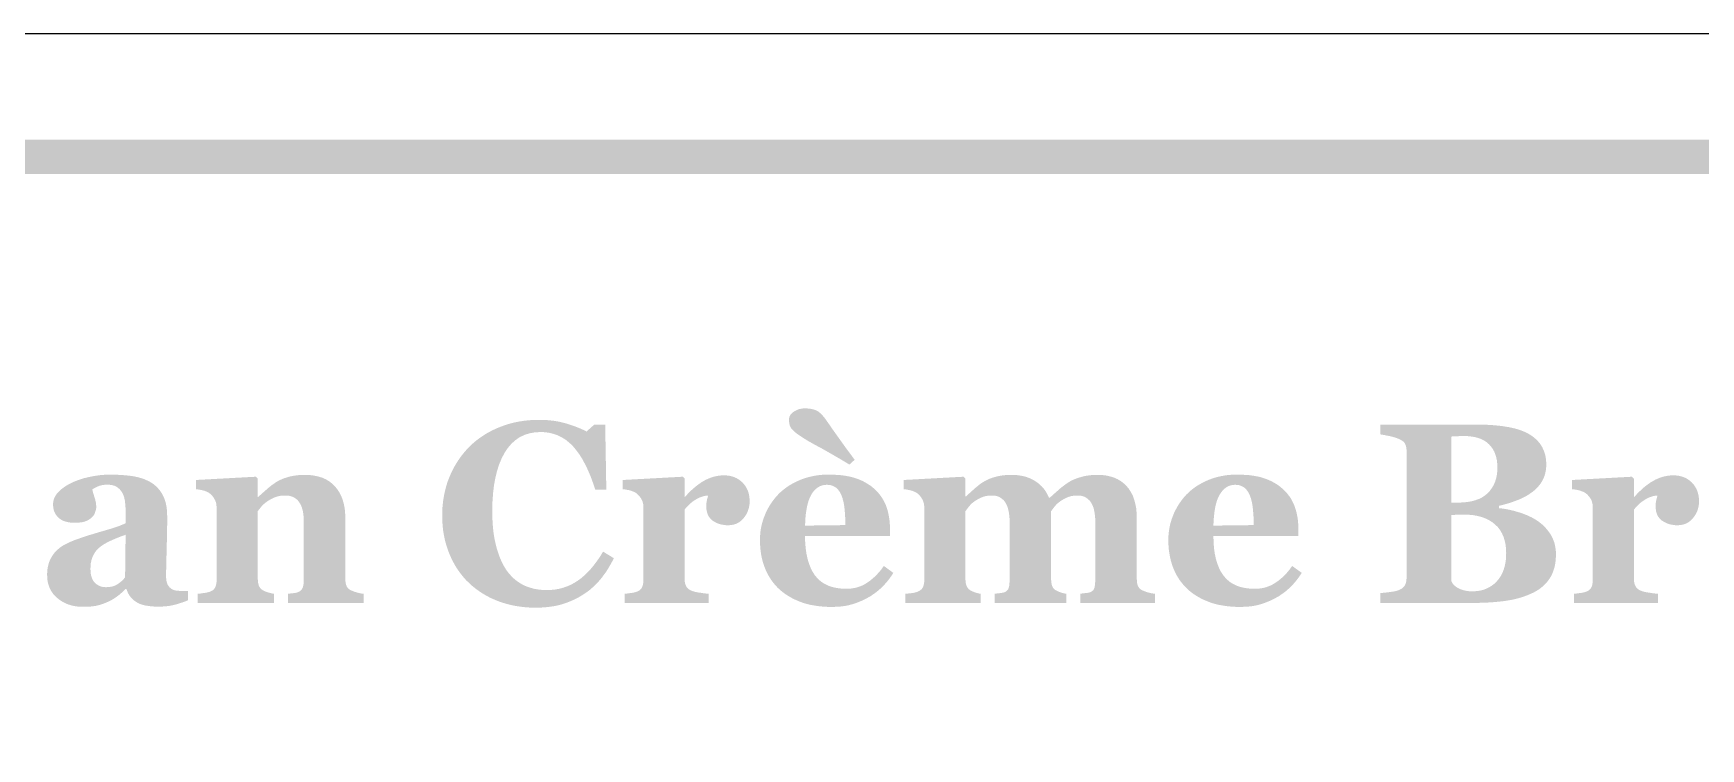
# Model space of a CAD drawing. Header units: millimetres. Extents: x 6 to 126, y 130 to 351.
# Drawn here: x 32.91 to 52.36, y 319.7 to 328.04 of the extents above; entities that cross this region are included whole.
import ezdxf

# ---------------------------------------------------------------- set-up
doc = ezdxf.new("R2010")
doc.units = ezdxf.units.MM
doc.layers.add('CUT', color=1, linetype='Continuous')
doc.layers.add('RASTER', color=7, linetype='Continuous')

msp = doc.modelspace()

# ---------------------------------------------------------------- hatches: boundary and pattern name
at = {"layer": 'RASTER'}
h = msp.add_hatch(color=7, dxfattribs=at)
h.paths.add_polyline_path([(7.2, 324.6), (7.234, 325.116), (7.337, 325.563), (7.509, 325.941), (7.75, 326.25), (8.059, 326.491), (8.438, 326.663), (8.884, 326.766), (9.4, 326.8), (66.6, 326.8), (67.116, 326.766), (67.563, 326.663), (67.941, 326.491), (68.25, 326.25), (68.491, 325.941), (68.663, 325.563), (68.766, 325.116), (68.8, 324.6), (68.8, 311.4), (68.766, 310.884), (68.663, 310.438), (68.491, 310.059), (68.25, 309.75), (67.941, 309.509), (67.563, 309.338), (67.116, 309.234), (66.6, 309.2), (9.4, 309.2), (8.884, 309.234), (8.438, 309.338), (8.059, 309.509), (7.75, 309.75), (7.509, 310.059), (7.337, 310.438), (7.234, 310.884), (7.2, 311.4)])
h.paths.add_polyline_path([(7.6, 324.6), (7.6, 311.4), (7.628, 310.978), (7.712, 310.613), (7.853, 310.303), (8.05, 310.05), (8.303, 309.853), (8.612, 309.713), (8.978, 309.628), (9.4, 309.6), (66.6, 309.6), (67.022, 309.628), (67.387, 309.713), (67.697, 309.853), (67.95, 310.05), (68.147, 310.303), (68.288, 310.613), (68.372, 310.978), (68.4, 311.4), (68.4, 324.6), (68.372, 325.022), (68.288, 325.388), (68.147, 325.697), (67.95, 325.95), (67.697, 326.147), (67.387, 326.288), (67.022, 326.372), (66.6, 326.4), (9.4, 326.4), (8.978, 326.372), (8.612, 326.288), (8.303, 326.147), (8.05, 325.95), (7.853, 325.697), (7.712, 325.388), (7.628, 325.022), (7.6, 324.6)], flags=0)
h = msp.add_hatch(color=7, dxfattribs=at)
h.paths.add_polyline_path([(42.942, 321.75), (42.929, 321.729), (42.915, 321.709), (42.901, 321.689), (42.886, 321.669), (42.87, 321.649), (42.854, 321.63), (42.836, 321.611), (42.819, 321.593), (42.8, 321.574), (42.781, 321.557), (42.761, 321.54), (42.741, 321.524), (42.72, 321.508), (42.699, 321.494), (42.677, 321.479), (42.654, 321.466), (42.629, 321.452), (42.605, 321.44), (42.58, 321.428), (42.555, 321.417), (42.53, 321.407), (42.505, 321.398), (42.48, 321.389), (42.455, 321.382), (42.43, 321.375), (42.403, 321.369), (42.376, 321.364), (42.347, 321.36), (42.318, 321.357), (42.288, 321.355), (42.257, 321.354), (42.225, 321.353), (42.171, 321.354), (42.12, 321.357), (42.07, 321.362), (42.023, 321.369), (41.977, 321.377), (41.933, 321.388), (41.891, 321.4), (41.85, 321.415), (41.812, 321.431), (41.775, 321.448), (41.74, 321.467), (41.707, 321.487), (41.675, 321.508), (41.645, 321.531), (41.617, 321.555), (41.59, 321.58), (41.566, 321.607), (41.542, 321.635), (41.521, 321.663), (41.501, 321.694), (41.482, 321.725), (41.466, 321.757), (41.451, 321.791), (41.437, 321.826), (41.425, 321.861), (41.415, 321.898), (41.406, 321.935), (41.399, 321.973), (41.394, 322.012), (41.39, 322.051), (41.388, 322.091), (41.387, 322.132), (41.388, 322.17), (41.39, 322.206), (41.394, 322.243), (41.4, 322.279), (41.408, 322.314), (41.418, 322.35), (41.429, 322.384), (41.442, 322.419), (41.456, 322.453), (41.472, 322.485), (41.489, 322.517), (41.508, 322.548), (41.528, 322.578), (41.55, 322.607), (41.573, 322.635), (41.598, 322.663), (41.623, 322.688), (41.651, 322.712), (41.68, 322.735), (41.71, 322.757), (41.742, 322.777), (41.776, 322.796), (41.812, 322.814), (41.849, 322.831), (41.887, 322.846), (41.927, 322.859), (41.968, 322.87), (42.009, 322.879), (42.052, 322.887), (42.096, 322.892), (42.142, 322.895), (42.188, 322.896), (42.238, 322.895), (42.286, 322.892), (42.331, 322.889), (42.375, 322.883), (42.416, 322.876), (42.454, 322.868), (42.491, 322.857), (42.525, 322.846), (42.557, 322.833), (42.588, 322.819), (42.617, 322.803), (42.645, 322.786), (42.672, 322.769), (42.697, 322.75), (42.721, 322.729), (42.743, 322.708), (42.763, 322.687), (42.782, 322.664), (42.799, 322.641), (42.815, 322.617), (42.83, 322.592), (42.843, 322.566), (42.855, 322.539), (42.865, 322.511), (42.874, 322.483), (42.881, 322.454), (42.888, 322.424), (42.893, 322.395), (42.897, 322.365), (42.9, 322.335), (42.902, 322.304), (42.903, 322.273), (42.903, 322.178), (41.913, 322.178), (41.914, 322.105), (41.92, 322.037), (41.929, 321.973), (41.942, 321.913), (41.958, 321.859), (41.978, 321.808), (42.001, 321.762), (42.028, 321.721), (42.059, 321.684), (42.095, 321.652), (42.134, 321.625), (42.178, 321.603), (42.226, 321.586), (42.279, 321.574), (42.335, 321.567), (42.396, 321.564), (42.43, 321.565), (42.463, 321.569), (42.495, 321.575), (42.527, 321.583), (42.557, 321.594), (42.587, 321.606), (42.616, 321.622), (42.644, 321.64), (42.671, 321.659), (42.696, 321.68), (42.721, 321.702), (42.745, 321.725), (42.768, 321.75), (42.79, 321.775), (42.811, 321.802), (42.831, 321.831)])
h.paths.add_polyline_path([(42.383, 322.307), (42.383, 322.329), (42.382, 322.351), (42.382, 322.373), (42.381, 322.396), (42.379, 322.418), (42.378, 322.441), (42.376, 322.464), (42.374, 322.487), (42.372, 322.509), (42.369, 322.531), (42.366, 322.551), (42.362, 322.571), (42.358, 322.589), (42.353, 322.606), (42.349, 322.623), (42.343, 322.638), (42.337, 322.654), (42.33, 322.67), (42.322, 322.685), (42.314, 322.698), (42.305, 322.711), (42.296, 322.722), (42.286, 322.732), (42.275, 322.742), (42.264, 322.75), (42.252, 322.757), (42.24, 322.763), (42.226, 322.768), (42.212, 322.772), (42.198, 322.775), (42.182, 322.776), (42.166, 322.777), (42.139, 322.775), (42.112, 322.77), (42.088, 322.761), (42.065, 322.748), (42.043, 322.732), (42.022, 322.713), (42.003, 322.689), (41.986, 322.663), (41.97, 322.632), (41.956, 322.597), (41.944, 322.558), (41.934, 322.515), (41.926, 322.468), (41.919, 322.416), (41.915, 322.361), (41.913, 322.301)], flags=0)
h.paths.add_polyline_path([(42.491, 323.068), (42.43, 323.013), (42.371, 323.048), (42.316, 323.081), (42.264, 323.111), (42.216, 323.139), (42.172, 323.164), (42.132, 323.187), (42.096, 323.207), (42.063, 323.224), (42.032, 323.241), (42.003, 323.257), (41.975, 323.273), (41.948, 323.288), (41.922, 323.304), (41.897, 323.319), (41.874, 323.335), (41.851, 323.35), (41.834, 323.361), (41.819, 323.372), (41.805, 323.383), (41.792, 323.394), (41.781, 323.404), (41.77, 323.414), (41.761, 323.423), (41.754, 323.432), (41.747, 323.442), (41.741, 323.453), (41.736, 323.464), (41.732, 323.477), (41.729, 323.491), (41.727, 323.506), (41.726, 323.522), (41.725, 323.539), (41.726, 323.552), (41.729, 323.564), (41.733, 323.576), (41.739, 323.588), (41.747, 323.599), (41.757, 323.61), (41.768, 323.62), (41.781, 323.629), (41.796, 323.638), (41.811, 323.646), (41.826, 323.653), (41.841, 323.658), (41.857, 323.662), (41.874, 323.665), (41.891, 323.667), (41.908, 323.668), (41.93, 323.667), (41.951, 323.666), (41.97, 323.664), (41.988, 323.661), (42.006, 323.657), (42.022, 323.652), (42.037, 323.647), (42.05, 323.64), (42.064, 323.633), (42.078, 323.622), (42.092, 323.61), (42.107, 323.596), (42.122, 323.579), (42.138, 323.56), (42.154, 323.539), (42.17, 323.515), (42.183, 323.497), (42.197, 323.477), (42.212, 323.456), (42.227, 323.433), (42.244, 323.409), (42.262, 323.384), (42.281, 323.357), (42.302, 323.328), (42.323, 323.299), (42.344, 323.269), (42.367, 323.237), (42.39, 323.205), (42.414, 323.172), (42.439, 323.139), (42.465, 323.104), (42.491, 323.068)])
for points in [[(38.768, 321.344), (38.711, 321.345), (38.655, 321.349), (38.6, 321.355), (38.546, 321.363), (38.493, 321.373), (38.441, 321.386), (38.39, 321.401), (38.34, 321.418), (38.291, 321.438), (38.243, 321.459), (38.198, 321.483), (38.153, 321.509), (38.111, 321.537), (38.07, 321.567), (38.03, 321.599), (37.993, 321.633), (37.957, 321.668), (37.924, 321.706), (37.893, 321.745), (37.863, 321.787), (37.835, 321.83), (37.81, 321.876), (37.786, 321.924), (37.764, 321.973), (37.745, 322.025), (37.728, 322.077), (37.713, 322.131), (37.702, 322.186), (37.692, 322.243), (37.686, 322.3), (37.682, 322.359), (37.681, 322.42), (37.682, 322.479), (37.686, 322.538), (37.693, 322.596), (37.702, 322.652), (37.714, 322.708), (37.728, 322.762), (37.745, 322.815), (37.765, 322.867), (37.787, 322.918), (37.811, 322.967), (37.838, 323.014), (37.866, 323.059), (37.897, 323.103), (37.93, 323.145), (37.964, 323.185), (38.001, 323.224), (38.04, 323.26), (38.08, 323.294), (38.122, 323.325), (38.166, 323.355), (38.212, 323.383), (38.259, 323.408), (38.309, 323.432), (38.36, 323.453), (38.413, 323.472), (38.467, 323.489), (38.522, 323.503), (38.577, 323.514), (38.634, 323.523), (38.691, 323.529), (38.749, 323.533), (38.809, 323.534), (38.851, 323.534), (38.893, 323.532), (38.934, 323.528), (38.974, 323.524), (39.013, 323.518), (39.051, 323.511), (39.088, 323.502), (39.124, 323.493), (39.158, 323.482), (39.192, 323.471), (39.224, 323.46), (39.255, 323.448), (39.284, 323.436), (39.312, 323.424), (39.339, 323.411), (39.364, 323.398), (39.455, 323.479), (39.582, 323.479), (39.595, 322.72), (39.466, 322.72), (39.438, 322.804), (39.409, 322.882), (39.378, 322.954), (39.345, 323.021), (39.312, 323.082), (39.277, 323.137), (39.24, 323.186), (39.203, 323.23), (39.163, 323.268), (39.122, 323.301), (39.078, 323.329), (39.032, 323.352), (38.984, 323.369), (38.934, 323.382), (38.882, 323.39), (38.828, 323.392), (38.761, 323.388), (38.698, 323.377), (38.64, 323.358), (38.585, 323.332), (38.535, 323.297), (38.489, 323.256), (38.447, 323.207), (38.409, 323.15), (38.375, 323.086), (38.346, 323.016), (38.321, 322.94), (38.301, 322.858), (38.285, 322.77), (38.274, 322.676), (38.267, 322.576), (38.265, 322.469), (38.266, 322.409), (38.268, 322.35), (38.272, 322.294), (38.277, 322.24), (38.284, 322.188), (38.293, 322.139), (38.303, 322.092), (38.314, 322.047), (38.327, 322.004), (38.341, 321.963), (38.355, 321.925), (38.371, 321.889), (38.387, 321.855), (38.405, 321.822), (38.423, 321.793), (38.442, 321.765), (38.464, 321.738), (38.487, 321.713), (38.51, 321.69), (38.535, 321.668), (38.561, 321.649), (38.587, 321.631), (38.615, 321.615), (38.643, 321.601), (38.672, 321.589), (38.702, 321.579), (38.733, 321.57), (38.765, 321.562), (38.797, 321.557), (38.831, 321.553), (38.865, 321.55), (38.899, 321.549), (38.95, 321.551), (38.999, 321.556), (39.047, 321.565), (39.093, 321.577), (39.138, 321.593), (39.182, 321.612), (39.224, 321.635), (39.265, 321.661), (39.305, 321.69), (39.343, 321.724), (39.381, 321.76), (39.418, 321.801), (39.454, 321.845), (39.489, 321.892), (39.524, 321.943), (39.557, 321.998), (39.683, 321.921), (39.667, 321.89), (39.651, 321.859), (39.633, 321.829), (39.616, 321.799), (39.598, 321.771), (39.579, 321.743), (39.559, 321.717), (39.54, 321.691), (39.519, 321.666), (39.498, 321.642), (39.476, 321.618), (39.453, 321.596), (39.429, 321.575), (39.405, 321.554), (39.379, 321.534), (39.354, 321.516), (39.324, 321.496), (39.294, 321.478), (39.263, 321.46), (39.232, 321.444), (39.199, 321.429), (39.166, 321.415), (39.132, 321.402), (39.098, 321.39), (39.062, 321.379), (39.025, 321.37), (38.986, 321.362), (38.945, 321.356), (38.903, 321.351), (38.86, 321.347), (38.814, 321.345), (38.768, 321.344)], [(36.764, 321.4), (35.882, 321.4), (35.882, 321.507), (35.889, 321.508), (35.896, 321.508), (35.904, 321.509), (35.913, 321.51), (35.921, 321.511), (35.93, 321.512), (35.94, 321.513), (35.949, 321.514), (35.959, 321.515), (35.968, 321.517), (35.976, 321.518), (35.984, 321.52), (35.991, 321.522), (35.998, 321.524), (36.004, 321.526), (36.009, 321.529), (36.017, 321.533), (36.024, 321.538), (36.03, 321.543), (36.036, 321.549), (36.041, 321.555), (36.046, 321.561), (36.05, 321.568), (36.053, 321.576), (36.056, 321.584), (36.059, 321.593), (36.061, 321.603), (36.063, 321.614), (36.065, 321.626), (36.066, 321.638), (36.066, 321.652), (36.066, 321.667), (36.066, 322.352), (36.066, 322.388), (36.063, 322.422), (36.059, 322.454), (36.053, 322.483), (36.045, 322.51), (36.036, 322.535), (36.024, 322.557), (36.011, 322.577), (35.997, 322.595), (35.981, 322.61), (35.963, 322.623), (35.944, 322.634), (35.922, 322.642), (35.9, 322.648), (35.876, 322.651), (35.85, 322.652), (35.835, 322.652), (35.821, 322.651), (35.807, 322.65), (35.793, 322.648), (35.78, 322.646), (35.766, 322.643), (35.753, 322.639), (35.74, 322.635), (35.728, 322.63), (35.715, 322.625), (35.703, 322.619), (35.69, 322.613), (35.678, 322.607), (35.666, 322.599), (35.654, 322.592), (35.642, 322.584), (35.631, 322.576), (35.621, 322.569), (35.612, 322.561), (35.603, 322.554), (35.595, 322.546), (35.587, 322.539), (35.58, 322.531), (35.573, 322.524), (35.567, 322.516), (35.561, 322.509), (35.555, 322.501), (35.55, 322.495), (35.545, 322.488), (35.54, 322.482), (35.535, 322.475), (35.53, 322.469), (35.53, 321.683), (35.531, 321.67), (35.531, 321.658), (35.532, 321.647), (35.534, 321.636), (35.536, 321.625), (35.539, 321.615), (35.541, 321.606), (35.545, 321.597), (35.549, 321.589), (35.553, 321.581), (35.559, 321.574), (35.564, 321.567), (35.571, 321.561), (35.578, 321.555), (35.585, 321.55), (35.593, 321.545), (35.599, 321.542), (35.606, 321.539), (35.612, 321.536), (35.62, 321.533), (35.627, 321.53), (35.635, 321.527), (35.643, 321.524), (35.652, 321.522), (35.661, 321.519), (35.669, 321.517), (35.678, 321.515), (35.687, 321.513), (35.695, 321.511), (35.704, 321.509), (35.712, 321.508), (35.721, 321.507), (35.721, 321.4), (34.83, 321.4), (34.83, 321.507), (34.839, 321.508), (34.848, 321.509), (34.858, 321.509), (34.867, 321.51), (34.876, 321.511), (34.885, 321.513), (34.895, 321.514), (34.904, 321.515), (34.913, 321.516), (34.922, 321.518), (34.931, 321.519), (34.939, 321.521), (34.946, 321.523), (34.954, 321.525), (34.961, 321.527), (34.968, 321.529), (34.979, 321.533), (34.989, 321.538), (34.999, 321.543), (35.007, 321.549), (35.015, 321.556), (35.022, 321.563), (35.027, 321.571), (35.032, 321.579), (35.036, 321.587), (35.04, 321.597), (35.043, 321.607), (35.045, 321.618), (35.047, 321.629), (35.049, 321.641), (35.05, 321.653), (35.05, 321.667), (35.05, 322.519), (35.049, 322.53), (35.048, 322.542), (35.047, 322.553), (35.044, 322.564), (35.041, 322.575), (35.037, 322.586), (35.032, 322.597), (35.026, 322.608), (35.02, 322.619), (35.014, 322.629), (35.007, 322.639), (34.999, 322.648), (34.991, 322.657), (34.983, 322.665), (34.974, 322.673), (34.965, 322.68), (34.958, 322.685), (34.951, 322.689), (34.943, 322.693), (34.935, 322.696), (34.926, 322.7), (34.917, 322.703), (34.908, 322.707), (34.898, 322.71), (34.888, 322.712), (34.878, 322.715), (34.867, 322.717), (34.856, 322.719), (34.845, 322.721), (34.833, 322.723), (34.822, 322.724), (34.81, 322.726), (34.81, 322.833), (35.508, 322.871), (35.53, 322.849), (35.53, 322.636), (35.536, 322.636), (35.547, 322.646), (35.558, 322.656), (35.569, 322.666), (35.582, 322.677), (35.594, 322.688), (35.608, 322.699), (35.621, 322.712), (35.636, 322.724), (35.65, 322.737), (35.664, 322.749), (35.678, 322.76), (35.692, 322.771), (35.706, 322.781), (35.719, 322.79), (35.732, 322.799), (35.744, 322.808), (35.758, 322.816), (35.773, 322.825), (35.79, 322.833), (35.807, 322.84), (35.825, 322.848), (35.844, 322.855), (35.865, 322.861), (35.886, 322.868), (35.908, 322.874), (35.931, 322.879), (35.954, 322.883), (35.977, 322.886), (36.001, 322.889), (36.025, 322.891), (36.049, 322.892), (36.074, 322.893), (36.132, 322.891), (36.186, 322.884), (36.236, 322.874), (36.283, 322.859), (36.326, 322.84), (36.365, 322.816), (36.4, 322.789), (36.432, 322.757), (36.46, 322.722), (36.484, 322.684), (36.505, 322.643), (36.521, 322.6), (36.534, 322.553), (36.544, 322.504), (36.549, 322.452), (36.551, 322.398), (36.551, 321.68), (36.552, 321.667), (36.552, 321.654), (36.554, 321.642), (36.555, 321.631), (36.558, 321.621), (36.56, 321.611), (36.564, 321.602), (36.567, 321.593), (36.572, 321.586), (36.577, 321.578), (36.583, 321.571), (36.59, 321.564), (36.598, 321.558), (36.607, 321.552), (36.617, 321.547), (36.627, 321.542), (36.633, 321.54), (36.64, 321.537), (36.647, 321.534), (36.654, 321.532), (36.661, 321.529), (36.669, 321.527), (36.677, 321.524), (36.685, 321.522), (36.694, 321.519), (36.703, 321.517), (36.712, 321.515), (36.722, 321.513), (36.732, 321.511), (36.742, 321.509), (36.753, 321.508), (36.764, 321.507)], [(41.267, 322.585), (41.266, 322.558), (41.262, 322.531), (41.257, 322.505), (41.249, 322.481), (41.24, 322.456), (41.228, 322.433), (41.214, 322.411), (41.198, 322.39), (41.18, 322.37), (41.161, 322.353), (41.14, 322.338), (41.118, 322.326), (41.095, 322.317), (41.07, 322.311), (41.044, 322.307), (41.016, 322.305), (40.99, 322.306), (40.965, 322.309), (40.941, 322.313), (40.917, 322.319), (40.895, 322.326), (40.874, 322.336), (40.854, 322.347), (40.835, 322.359), (40.818, 322.374), (40.803, 322.39), (40.79, 322.407), (40.78, 322.426), (40.772, 322.447), (40.766, 322.47), (40.762, 322.494), (40.761, 322.519), (40.761, 322.532), (40.762, 322.543), (40.762, 322.554), (40.763, 322.565), (40.764, 322.574), (40.765, 322.583), (40.767, 322.591), (40.769, 322.599), (40.77, 322.606), (40.772, 322.613), (40.774, 322.62), (40.776, 322.627), (40.777, 322.633), (40.779, 322.64), (40.78, 322.646), (40.782, 322.652), (40.765, 322.651), (40.748, 322.648), (40.73, 322.644), (40.713, 322.639), (40.695, 322.633), (40.677, 322.625), (40.658, 322.616), (40.64, 322.606), (40.621, 322.594), (40.603, 322.582), (40.586, 322.568), (40.569, 322.554), (40.553, 322.539), (40.537, 322.523), (40.522, 322.506), (40.508, 322.488), (40.508, 321.684), (40.508, 321.672), (40.509, 321.66), (40.51, 321.648), (40.512, 321.637), (40.514, 321.627), (40.517, 321.617), (40.52, 321.608), (40.524, 321.599), (40.528, 321.591), (40.533, 321.583), (40.539, 321.576), (40.546, 321.569), (40.553, 321.563), (40.56, 321.557), (40.569, 321.551), (40.578, 321.546), (40.587, 321.543), (40.597, 321.539), (40.608, 321.535), (40.62, 321.532), (40.634, 321.528), (40.649, 321.525), (40.665, 321.522), (40.683, 321.519), (40.7, 321.517), (40.717, 321.514), (40.732, 321.512), (40.745, 321.511), (40.758, 321.509), (40.769, 321.508), (40.779, 321.507), (40.788, 321.507), (40.788, 321.4), (39.808, 321.4), (39.808, 321.507), (39.817, 321.508), (39.826, 321.509), (39.835, 321.509), (39.844, 321.51), (39.854, 321.511), (39.863, 321.513), (39.872, 321.514), (39.882, 321.515), (39.891, 321.516), (39.9, 321.518), (39.908, 321.519), (39.916, 321.521), (39.924, 321.523), (39.931, 321.525), (39.939, 321.527), (39.945, 321.529), (39.957, 321.533), (39.967, 321.538), (39.976, 321.543), (39.985, 321.549), (39.992, 321.556), (39.999, 321.563), (40.005, 321.571), (40.01, 321.579), (40.014, 321.587), (40.017, 321.597), (40.02, 321.607), (40.023, 321.618), (40.025, 321.629), (40.026, 321.641), (40.027, 321.653), (40.027, 321.667), (40.027, 322.519), (40.027, 322.532), (40.026, 322.545), (40.024, 322.557), (40.021, 322.569), (40.018, 322.581), (40.013, 322.592), (40.008, 322.603), (40.002, 322.614), (39.996, 322.624), (39.989, 322.633), (39.982, 322.643), (39.975, 322.651), (39.967, 322.659), (39.959, 322.667), (39.951, 322.674), (39.942, 322.68), (39.936, 322.685), (39.928, 322.689), (39.921, 322.693), (39.913, 322.696), (39.904, 322.7), (39.895, 322.703), (39.886, 322.707), (39.876, 322.71), (39.866, 322.712), (39.855, 322.715), (39.844, 322.717), (39.833, 322.719), (39.822, 322.721), (39.811, 322.723), (39.799, 322.724), (39.787, 322.726), (39.787, 322.833), (40.486, 322.871), (40.508, 322.849), (40.508, 322.636), (40.514, 322.636), (40.539, 322.665), (40.565, 322.692), (40.591, 322.717), (40.618, 322.741), (40.645, 322.763), (40.672, 322.784), (40.7, 322.803), (40.728, 322.82), (40.757, 322.836), (40.786, 322.849), (40.815, 322.861), (40.844, 322.87), (40.874, 322.877), (40.904, 322.883), (40.934, 322.886), (40.965, 322.887), (40.998, 322.886), (41.03, 322.882), (41.059, 322.875), (41.088, 322.866), (41.114, 322.854), (41.139, 322.839), (41.162, 322.822), (41.184, 322.803), (41.203, 322.781), (41.22, 322.757), (41.234, 322.733), (41.246, 322.706), (41.255, 322.678), (41.261, 322.649), (41.265, 322.618), (41.267, 322.585)], [(45.994, 321.4), (45.121, 321.4), (45.121, 321.507), (45.129, 321.508), (45.137, 321.509), (45.145, 321.51), (45.154, 321.511), (45.162, 321.512), (45.171, 321.513), (45.179, 321.514), (45.188, 321.514), (45.197, 321.515), (45.205, 321.516), (45.213, 321.518), (45.22, 321.519), (45.227, 321.521), (45.234, 321.524), (45.241, 321.526), (45.247, 321.529), (45.254, 321.533), (45.261, 321.537), (45.267, 321.543), (45.273, 321.548), (45.278, 321.555), (45.282, 321.562), (45.285, 321.57), (45.288, 321.578), (45.29, 321.587), (45.291, 321.596), (45.293, 321.607), (45.294, 321.617), (45.295, 321.629), (45.296, 321.641), (45.296, 321.653), (45.296, 321.667), (45.296, 322.351), (45.296, 322.387), (45.293, 322.421), (45.289, 322.453), (45.283, 322.483), (45.276, 322.51), (45.266, 322.535), (45.255, 322.557), (45.243, 322.577), (45.229, 322.595), (45.213, 322.61), (45.196, 322.623), (45.178, 322.634), (45.158, 322.642), (45.137, 322.648), (45.114, 322.651), (45.09, 322.652), (45.074, 322.652), (45.059, 322.651), (45.045, 322.65), (45.03, 322.647), (45.017, 322.645), (45.003, 322.641), (44.99, 322.637), (44.978, 322.633), (44.966, 322.628), (44.954, 322.622), (44.942, 322.616), (44.931, 322.611), (44.92, 322.604), (44.909, 322.598), (44.898, 322.591), (44.888, 322.584), (44.877, 322.576), (44.868, 322.568), (44.859, 322.561), (44.85, 322.553), (44.842, 322.545), (44.835, 322.537), (44.828, 322.53), (44.822, 322.522), (44.816, 322.515), (44.811, 322.507), (44.805, 322.5), (44.8, 322.494), (44.795, 322.487), (44.791, 322.481), (44.786, 322.475), (44.782, 322.469), (44.782, 321.683), (44.782, 321.67), (44.783, 321.658), (44.784, 321.646), (44.785, 321.635), (44.787, 321.625), (44.789, 321.615), (44.792, 321.606), (44.795, 321.597), (44.798, 321.589), (44.802, 321.581), (44.807, 321.574), (44.812, 321.568), (44.819, 321.561), (44.825, 321.555), (44.833, 321.55), (44.841, 321.545), (44.847, 321.542), (44.853, 321.539), (44.859, 321.536), (44.866, 321.533), (44.873, 321.53), (44.88, 321.527), (44.887, 321.524), (44.894, 321.522), (44.902, 321.519), (44.91, 321.517), (44.917, 321.515), (44.925, 321.513), (44.933, 321.511), (44.941, 321.509), (44.95, 321.508), (44.958, 321.507), (44.958, 321.4), (44.122, 321.4), (44.122, 321.507), (44.129, 321.508), (44.136, 321.508), (44.144, 321.509), (44.152, 321.51), (44.161, 321.511), (44.17, 321.512), (44.179, 321.513), (44.189, 321.514), (44.199, 321.515), (44.207, 321.517), (44.216, 321.518), (44.223, 321.52), (44.23, 321.522), (44.237, 321.524), (44.242, 321.526), (44.248, 321.529), (44.255, 321.533), (44.262, 321.538), (44.268, 321.543), (44.273, 321.549), (44.278, 321.555), (44.282, 321.561), (44.285, 321.568), (44.288, 321.576), (44.29, 321.584), (44.292, 321.593), (44.294, 321.603), (44.295, 321.614), (44.296, 321.626), (44.297, 321.638), (44.297, 321.652), (44.297, 321.667), (44.297, 322.351), (44.297, 322.387), (44.294, 322.421), (44.29, 322.453), (44.284, 322.483), (44.276, 322.51), (44.267, 322.535), (44.256, 322.557), (44.244, 322.577), (44.23, 322.595), (44.214, 322.61), (44.197, 322.623), (44.179, 322.634), (44.159, 322.642), (44.138, 322.648), (44.115, 322.651), (44.091, 322.652), (44.075, 322.652), (44.06, 322.651), (44.046, 322.65), (44.031, 322.647), (44.018, 322.645), (44.004, 322.641), (43.991, 322.637), (43.979, 322.633), (43.967, 322.628), (43.955, 322.622), (43.943, 322.616), (43.932, 322.611), (43.921, 322.604), (43.91, 322.598), (43.899, 322.591), (43.889, 322.584), (43.878, 322.576), (43.869, 322.568), (43.859, 322.561), (43.851, 322.553), (43.843, 322.545), (43.836, 322.537), (43.829, 322.53), (43.823, 322.522), (43.817, 322.515), (43.811, 322.507), (43.806, 322.5), (43.801, 322.494), (43.796, 322.487), (43.792, 322.481), (43.787, 322.475), (43.783, 322.469), (43.783, 321.683), (43.783, 321.67), (43.784, 321.658), (43.785, 321.647), (43.786, 321.636), (43.788, 321.625), (43.791, 321.616), (43.793, 321.606), (43.796, 321.598), (43.8, 321.59), (43.804, 321.582), (43.809, 321.575), (43.815, 321.568), (43.821, 321.561), (43.828, 321.555), (43.835, 321.55), (43.843, 321.545), (43.849, 321.542), (43.855, 321.539), (43.862, 321.536), (43.868, 321.533), (43.875, 321.53), (43.882, 321.527), (43.889, 321.524), (43.897, 321.522), (43.904, 321.519), (43.912, 321.517), (43.92, 321.515), (43.928, 321.513), (43.936, 321.511), (43.944, 321.509), (43.952, 321.508), (43.96, 321.507), (43.96, 321.4), (43.083, 321.4), (43.083, 321.507), (43.093, 321.508), (43.102, 321.508), (43.111, 321.509), (43.121, 321.51), (43.13, 321.511), (43.139, 321.512), (43.149, 321.513), (43.158, 321.514), (43.167, 321.515), (43.175, 321.517), (43.184, 321.518), (43.192, 321.52), (43.199, 321.522), (43.207, 321.524), (43.214, 321.526), (43.221, 321.529), (43.232, 321.534), (43.242, 321.539), (43.252, 321.544), (43.26, 321.55), (43.268, 321.557), (43.275, 321.564), (43.28, 321.571), (43.285, 321.579), (43.289, 321.588), (43.293, 321.597), (43.296, 321.607), (43.298, 321.618), (43.3, 321.629), (43.302, 321.641), (43.302, 321.653), (43.303, 321.667), (43.303, 322.519), (43.302, 322.531), (43.301, 322.542), (43.299, 322.554), (43.297, 322.565), (43.293, 322.577), (43.289, 322.588), (43.284, 322.599), (43.278, 322.611), (43.271, 322.622), (43.265, 322.632), (43.258, 322.641), (43.25, 322.65), (43.243, 322.659), (43.235, 322.667), (43.226, 322.674), (43.218, 322.68), (43.211, 322.685), (43.204, 322.689), (43.196, 322.693), (43.188, 322.696), (43.179, 322.7), (43.17, 322.703), (43.161, 322.707), (43.151, 322.71), (43.141, 322.712), (43.13, 322.715), (43.12, 322.717), (43.109, 322.719), (43.098, 322.721), (43.086, 322.723), (43.074, 322.724), (43.063, 322.726), (43.063, 322.833), (43.761, 322.871), (43.783, 322.849), (43.783, 322.642), (43.789, 322.642), (43.8, 322.652), (43.811, 322.661), (43.822, 322.672), (43.834, 322.682), (43.846, 322.693), (43.859, 322.705), (43.873, 322.717), (43.886, 322.729), (43.9, 322.742), (43.914, 322.753), (43.928, 322.764), (43.941, 322.775), (43.954, 322.785), (43.967, 322.794), (43.98, 322.803), (43.993, 322.811), (44.007, 322.819), (44.022, 322.827), (44.038, 322.835), (44.055, 322.843), (44.072, 322.85), (44.091, 322.857), (44.111, 322.863), (44.132, 322.869), (44.153, 322.875), (44.175, 322.879), (44.198, 322.884), (44.221, 322.887), (44.244, 322.889), (44.268, 322.891), (44.293, 322.892), (44.318, 322.893), (44.359, 322.892), (44.398, 322.888), (44.435, 322.882), (44.471, 322.875), (44.505, 322.864), (44.537, 322.852), (44.568, 322.837), (44.597, 322.82), (44.624, 322.801), (44.649, 322.781), (44.672, 322.759), (44.693, 322.736), (44.712, 322.711), (44.728, 322.685), (44.743, 322.657), (44.756, 322.628), (44.769, 322.628), (44.78, 322.638), (44.791, 322.648), (44.804, 322.659), (44.816, 322.671), (44.83, 322.682), (44.843, 322.695), (44.858, 322.707), (44.873, 322.721), (44.888, 322.734), (44.903, 322.746), (44.918, 322.758), (44.932, 322.769), (44.946, 322.779), (44.96, 322.789), (44.973, 322.798), (44.986, 322.806), (45.001, 322.815), (45.016, 322.824), (45.033, 322.832), (45.051, 322.84), (45.07, 322.847), (45.089, 322.855), (45.11, 322.861), (45.132, 322.868), (45.154, 322.874), (45.177, 322.879), (45.2, 322.883), (45.223, 322.886), (45.247, 322.889), (45.272, 322.891), (45.296, 322.892), (45.321, 322.893), (45.375, 322.891), (45.426, 322.885), (45.473, 322.874), (45.517, 322.86), (45.558, 322.842), (45.596, 322.819), (45.63, 322.793), (45.662, 322.762), (45.69, 322.728), (45.714, 322.69), (45.735, 322.649), (45.751, 322.604), (45.764, 322.556), (45.774, 322.505), (45.779, 322.45), (45.781, 322.392), (45.781, 321.68), (45.782, 321.667), (45.782, 321.654), (45.784, 321.642), (45.785, 321.631), (45.788, 321.62), (45.79, 321.61), (45.794, 321.601), (45.797, 321.593), (45.802, 321.585), (45.807, 321.577), (45.813, 321.57), (45.82, 321.564), (45.828, 321.557), (45.836, 321.552), (45.846, 321.547), (45.856, 321.542), (45.862, 321.54), (45.868, 321.537), (45.875, 321.534), (45.882, 321.532), (45.89, 321.529), (45.897, 321.527), (45.905, 321.524), (45.914, 321.522), (45.923, 321.519), (45.932, 321.517), (45.941, 321.515), (45.951, 321.513), (45.961, 321.511), (45.972, 321.509), (45.982, 321.508), (45.994, 321.507)], [(52.338, 322.585), (52.337, 322.558), (52.334, 322.531), (52.328, 322.505), (52.321, 322.481), (52.311, 322.456), (52.299, 322.433), (52.285, 322.411), (52.269, 322.39), (52.251, 322.37), (52.232, 322.353), (52.211, 322.338), (52.189, 322.326), (52.166, 322.317), (52.141, 322.311), (52.115, 322.307), (52.087, 322.305), (52.061, 322.306), (52.036, 322.309), (52.012, 322.313), (51.989, 322.319), (51.967, 322.326), (51.946, 322.336), (51.926, 322.347), (51.906, 322.359), (51.889, 322.374), (51.874, 322.39), (51.861, 322.407), (51.851, 322.426), (51.843, 322.447), (51.837, 322.47), (51.834, 322.494), (51.833, 322.519), (51.833, 322.532), (51.833, 322.543), (51.834, 322.554), (51.834, 322.565), (51.835, 322.574), (51.837, 322.583), (51.838, 322.591), (51.84, 322.599), (51.842, 322.606), (51.843, 322.613), (51.845, 322.62), (51.847, 322.627), (51.848, 322.633), (51.85, 322.64), (51.852, 322.646), (51.853, 322.652), (51.836, 322.651), (51.819, 322.648), (51.801, 322.644), (51.784, 322.639), (51.766, 322.633), (51.748, 322.625), (51.729, 322.616), (51.711, 322.606), (51.693, 322.594), (51.675, 322.582), (51.657, 322.568), (51.641, 322.554), (51.624, 322.539), (51.609, 322.523), (51.594, 322.506), (51.579, 322.488), (51.579, 321.684), (51.579, 321.672), (51.58, 321.66), (51.581, 321.648), (51.583, 321.637), (51.585, 321.627), (51.588, 321.617), (51.591, 321.608), (51.595, 321.599), (51.6, 321.591), (51.605, 321.583), (51.61, 321.576), (51.617, 321.569), (51.624, 321.563), (51.632, 321.557), (51.64, 321.551), (51.649, 321.546), (51.658, 321.543), (51.668, 321.539), (51.679, 321.535), (51.692, 321.532), (51.705, 321.528), (51.72, 321.525), (51.737, 321.522), (51.754, 321.519), (51.772, 321.517), (51.788, 321.514), (51.803, 321.512), (51.817, 321.511), (51.829, 321.509), (51.84, 321.508), (51.85, 321.507), (51.859, 321.507), (51.859, 321.4), (50.879, 321.4), (50.879, 321.507), (50.888, 321.508), (50.897, 321.509), (50.906, 321.509), (50.916, 321.51), (50.925, 321.511), (50.934, 321.513), (50.944, 321.514), (50.953, 321.515), (50.962, 321.516), (50.971, 321.518), (50.979, 321.519), (50.987, 321.521), (50.995, 321.523), (51.003, 321.525), (51.01, 321.527), (51.017, 321.529), (51.028, 321.533), (51.038, 321.538), (51.048, 321.543), (51.056, 321.549), (51.064, 321.556), (51.07, 321.563), (51.076, 321.571), (51.081, 321.579), (51.085, 321.587), (51.089, 321.597), (51.092, 321.607), (51.094, 321.618), (51.096, 321.629), (51.098, 321.641), (51.098, 321.653), (51.099, 321.667), (51.099, 322.519), (51.098, 322.532), (51.097, 322.545), (51.095, 322.557), (51.092, 322.569), (51.089, 322.581), (51.085, 322.592), (51.08, 322.603), (51.074, 322.614), (51.067, 322.624), (51.061, 322.633), (51.054, 322.643), (51.046, 322.651), (51.039, 322.659), (51.031, 322.667), (51.022, 322.674), (51.014, 322.68), (51.007, 322.685), (51, 322.689), (50.992, 322.693), (50.984, 322.696), (50.975, 322.7), (50.966, 322.703), (50.957, 322.707), (50.947, 322.71), (50.937, 322.712), (50.926, 322.715), (50.916, 322.717), (50.905, 322.719), (50.894, 322.721), (50.882, 322.723), (50.87, 322.724), (50.858, 322.726), (50.858, 322.833), (51.557, 322.871), (51.579, 322.849), (51.579, 322.636), (51.585, 322.636), (51.61, 322.665), (51.636, 322.692), (51.663, 322.717), (51.689, 322.741), (51.716, 322.763), (51.744, 322.784), (51.771, 322.803), (51.8, 322.82), (51.828, 322.836), (51.857, 322.849), (51.886, 322.861), (51.915, 322.87), (51.945, 322.877), (51.975, 322.883), (52.006, 322.886), (52.036, 322.887), (52.069, 322.886), (52.101, 322.882), (52.131, 322.875), (52.159, 322.866), (52.186, 322.854), (52.21, 322.839), (52.234, 322.822), (52.255, 322.803), (52.275, 322.781), (52.291, 322.757), (52.306, 322.733), (52.317, 322.706), (52.326, 322.678), (52.333, 322.649), (52.337, 322.618), (52.338, 322.585)]]:
    msp.add_hatch(color=7, dxfattribs=at).paths.add_polyline_path(points)
h = msp.add_hatch(color=7, dxfattribs=at)
h.paths.add_polyline_path([(50.458, 322.354), (50.481, 322.337), (50.503, 322.319), (50.524, 322.301), (50.543, 322.281), (50.562, 322.26), (50.579, 322.238), (50.596, 322.216), (50.611, 322.192), (50.625, 322.167), (50.636, 322.141), (50.647, 322.114), (50.655, 322.086), (50.661, 322.057), (50.666, 322.026), (50.669, 321.995), (50.669, 321.963), (50.668, 321.924), (50.665, 321.886), (50.66, 321.851), (50.653, 321.817), (50.643, 321.784), (50.632, 321.753), (50.618, 321.723), (50.603, 321.695), (50.585, 321.669), (50.566, 321.643), (50.545, 321.62), (50.522, 321.598), (50.497, 321.577), (50.47, 321.557), (50.442, 321.54), (50.412, 321.523), (50.378, 321.507), (50.343, 321.492), (50.307, 321.478), (50.27, 321.466), (50.231, 321.454), (50.191, 321.444), (50.15, 321.435), (50.108, 321.428), (50.064, 321.421), (50.018, 321.416), (49.97, 321.411), (49.92, 321.407), (49.869, 321.404), (49.815, 321.402), (49.76, 321.4), (49.703, 321.4), (48.623, 321.4), (48.623, 321.514), (48.635, 321.515), (48.647, 321.517), (48.66, 321.518), (48.674, 321.52), (48.689, 321.521), (48.704, 321.523), (48.72, 321.525), (48.737, 321.527), (48.754, 321.53), (48.769, 321.532), (48.783, 321.534), (48.796, 321.537), (48.807, 321.54), (48.818, 321.542), (48.826, 321.545), (48.834, 321.548), (48.847, 321.554), (48.859, 321.56), (48.87, 321.566), (48.88, 321.573), (48.888, 321.581), (48.896, 321.589), (48.902, 321.597), (48.908, 321.606), (48.913, 321.615), (48.917, 321.625), (48.92, 321.636), (48.923, 321.647), (48.925, 321.659), (48.926, 321.672), (48.927, 321.685), (48.928, 321.699), (48.928, 323.164), (48.927, 323.177), (48.927, 323.189), (48.925, 323.201), (48.924, 323.212), (48.921, 323.223), (48.919, 323.233), (48.915, 323.242), (48.912, 323.252), (48.907, 323.26), (48.901, 323.269), (48.893, 323.277), (48.884, 323.285), (48.874, 323.292), (48.862, 323.299), (48.849, 323.306), (48.834, 323.313), (48.822, 323.318), (48.81, 323.322), (48.798, 323.326), (48.785, 323.33), (48.771, 323.334), (48.758, 323.338), (48.743, 323.341), (48.729, 323.345), (48.714, 323.348), (48.699, 323.35), (48.686, 323.353), (48.672, 323.356), (48.659, 323.358), (48.647, 323.36), (48.635, 323.362), (48.623, 323.364), (48.623, 323.479), (49.752, 323.479), (49.855, 323.477), (49.951, 323.471), (50.039, 323.462), (50.119, 323.449), (50.193, 323.433), (50.258, 323.413), (50.317, 323.389), (50.368, 323.361), (50.412, 323.33), (50.45, 323.296), (50.483, 323.258), (50.509, 323.216), (50.53, 323.171), (50.545, 323.123), (50.554, 323.071), (50.557, 323.016), (50.556, 322.99), (50.554, 322.965), (50.551, 322.94), (50.546, 322.917), (50.54, 322.894), (50.533, 322.872), (50.524, 322.851), (50.514, 322.83), (50.503, 322.811), (50.491, 322.792), (50.477, 322.774), (50.463, 322.756), (50.447, 322.739), (50.43, 322.723), (50.412, 322.707), (50.393, 322.692), (50.374, 322.679), (50.355, 322.666), (50.335, 322.653), (50.314, 322.641), (50.292, 322.63), (50.269, 322.619), (50.246, 322.608), (50.221, 322.598), (50.196, 322.589), (50.17, 322.579), (50.144, 322.57), (50.118, 322.562), (50.091, 322.554), (50.064, 322.546), (50.036, 322.539), (50.007, 322.532), (50.007, 322.504), (50.036, 322.501), (50.065, 322.497), (50.094, 322.492), (50.124, 322.486), (50.154, 322.479), (50.184, 322.472), (50.214, 322.463), (50.245, 322.454), (50.275, 322.444), (50.304, 322.433), (50.332, 322.422), (50.36, 322.409), (50.386, 322.397), (50.411, 322.383), (50.435, 322.369), (50.458, 322.354)])
h.paths.add_polyline_path([(49.987, 322.979), (49.985, 323.021), (49.981, 323.061), (49.973, 323.098), (49.962, 323.133), (49.949, 323.165), (49.932, 323.196), (49.912, 323.223), (49.889, 323.249), (49.864, 323.271), (49.835, 323.291), (49.803, 323.308), (49.768, 323.321), (49.73, 323.332), (49.688, 323.339), (49.644, 323.344), (49.597, 323.345), (49.59, 323.345), (49.582, 323.345), (49.574, 323.345), (49.565, 323.345), (49.556, 323.344), (49.546, 323.344), (49.536, 323.344), (49.525, 323.343), (49.514, 323.343), (49.503, 323.342), (49.493, 323.342), (49.483, 323.341), (49.474, 323.341), (49.465, 323.34), (49.456, 323.34), (49.448, 323.339), (49.448, 322.569), (49.524, 322.569), (49.581, 322.571), (49.635, 322.576), (49.684, 322.584), (49.73, 322.597), (49.772, 322.612), (49.81, 322.631), (49.844, 322.654), (49.874, 322.68), (49.9, 322.708), (49.923, 322.74), (49.943, 322.774), (49.959, 322.81), (49.971, 322.848), (49.98, 322.89), (49.985, 322.933), (49.987, 322.979)], flags=0)
h.paths.add_polyline_path([(50.089, 321.982), (50.087, 322.034), (50.081, 322.084), (50.071, 322.13), (50.057, 322.173), (50.039, 322.213), (50.017, 322.25), (49.991, 322.284), (49.96, 322.314), (49.926, 322.341), (49.889, 322.365), (49.848, 322.385), (49.803, 322.401), (49.755, 322.414), (49.704, 322.423), (49.649, 322.428), (49.59, 322.43), (49.583, 322.43), (49.575, 322.43), (49.566, 322.429), (49.557, 322.429), (49.548, 322.429), (49.538, 322.429), (49.527, 322.428), (49.516, 322.428), (49.505, 322.427), (49.494, 322.427), (49.485, 322.426), (49.476, 322.426), (49.468, 322.425), (49.46, 322.425), (49.454, 322.424), (49.448, 322.424), (49.448, 321.664), (49.452, 321.65), (49.458, 321.638), (49.465, 321.625), (49.475, 321.614), (49.486, 321.603), (49.499, 321.592), (49.513, 321.582), (49.53, 321.572), (49.547, 321.563), (49.566, 321.556), (49.586, 321.549), (49.606, 321.544), (49.627, 321.54), (49.65, 321.537), (49.673, 321.535), (49.697, 321.535), (49.739, 321.537), (49.78, 321.542), (49.818, 321.551), (49.855, 321.564), (49.889, 321.581), (49.922, 321.601), (49.952, 321.624), (49.98, 321.652), (50.006, 321.683), (50.028, 321.716), (50.047, 321.753), (50.062, 321.793), (50.074, 321.836), (50.083, 321.881), (50.088, 321.93), (50.089, 321.982)], flags=0)
h = msp.add_hatch(color=7, dxfattribs=at)
h.paths.add_polyline_path([(34.717, 321.431), (34.701, 321.424), (34.684, 321.417), (34.666, 321.411), (34.647, 321.404), (34.628, 321.398), (34.607, 321.391), (34.587, 321.385), (34.565, 321.379), (34.543, 321.374), (34.52, 321.369), (34.498, 321.365), (34.474, 321.362), (34.451, 321.359), (34.427, 321.358), (34.403, 321.356), (34.379, 321.356), (34.335, 321.357), (34.295, 321.359), (34.257, 321.364), (34.223, 321.369), (34.191, 321.377), (34.162, 321.386), (34.136, 321.397), (34.114, 321.41), (34.093, 321.424), (34.075, 321.439), (34.058, 321.456), (34.042, 321.475), (34.029, 321.494), (34.017, 321.516), (34.007, 321.538), (33.998, 321.563), (33.989, 321.563), (33.977, 321.55), (33.965, 321.539), (33.952, 321.527), (33.94, 321.516), (33.928, 321.506), (33.917, 321.496), (33.905, 321.487), (33.893, 321.478), (33.882, 321.469), (33.87, 321.461), (33.858, 321.453), (33.846, 321.445), (33.833, 321.438), (33.82, 321.431), (33.808, 321.424), (33.794, 321.418), (33.777, 321.41), (33.76, 321.403), (33.744, 321.396), (33.727, 321.39), (33.71, 321.384), (33.694, 321.379), (33.678, 321.374), (33.662, 321.37), (33.645, 321.366), (33.627, 321.363), (33.607, 321.361), (33.586, 321.358), (33.562, 321.357), (33.538, 321.356), (33.512, 321.355), (33.484, 321.355), (33.442, 321.356), (33.402, 321.361), (33.363, 321.369), (33.326, 321.38), (33.291, 321.394), (33.257, 321.411), (33.225, 321.431), (33.194, 321.455), (33.166, 321.481), (33.141, 321.509), (33.121, 321.539), (33.104, 321.572), (33.091, 321.606), (33.081, 321.642), (33.076, 321.68), (33.074, 321.721), (33.074, 321.744), (33.075, 321.767), (33.077, 321.788), (33.08, 321.809), (33.084, 321.829), (33.089, 321.848), (33.094, 321.866), (33.1, 321.883), (33.107, 321.899), (33.115, 321.915), (33.123, 321.93), (33.132, 321.945), (33.142, 321.96), (33.152, 321.974), (33.163, 321.988), (33.175, 322.001), (33.186, 322.012), (33.198, 322.023), (33.21, 322.033), (33.222, 322.043), (33.235, 322.053), (33.249, 322.062), (33.262, 322.07), (33.277, 322.078), (33.291, 322.086), (33.306, 322.093), (33.322, 322.101), (33.337, 322.108), (33.353, 322.115), (33.37, 322.122), (33.386, 322.129), (33.403, 322.135), (33.437, 322.147), (33.473, 322.16), (33.51, 322.172), (33.548, 322.185), (33.589, 322.197), (33.631, 322.21), (33.674, 322.223), (33.72, 322.236), (33.764, 322.249), (33.806, 322.261), (33.844, 322.273), (33.879, 322.285), (33.912, 322.296), (33.941, 322.308), (33.966, 322.318), (33.989, 322.329), (33.989, 322.469), (33.989, 322.479), (33.989, 322.489), (33.988, 322.5), (33.988, 322.512), (33.987, 322.524), (33.986, 322.537), (33.985, 322.551), (33.983, 322.566), (33.982, 322.581), (33.98, 322.595), (33.977, 322.608), (33.974, 322.621), (33.971, 322.634), (33.967, 322.645), (33.963, 322.657), (33.958, 322.667), (33.953, 322.679), (33.947, 322.69), (33.94, 322.7), (33.932, 322.71), (33.924, 322.72), (33.915, 322.729), (33.905, 322.738), (33.894, 322.746), (33.883, 322.754), (33.87, 322.76), (33.857, 322.766), (33.843, 322.77), (33.828, 322.774), (33.812, 322.776), (33.796, 322.778), (33.778, 322.778), (33.763, 322.778), (33.747, 322.777), (33.733, 322.776), (33.719, 322.774), (33.706, 322.771), (33.694, 322.768), (33.682, 322.764), (33.671, 322.76), (33.66, 322.756), (33.65, 322.751), (33.641, 322.746), (33.632, 322.742), (33.623, 322.737), (33.615, 322.732), (33.608, 322.728), (33.601, 322.723), (33.602, 322.715), (33.604, 322.706), (33.607, 322.696), (33.609, 322.686), (33.613, 322.674), (33.617, 322.662), (33.621, 322.648), (33.626, 322.633), (33.631, 322.618), (33.635, 322.604), (33.638, 322.589), (33.641, 322.574), (33.644, 322.56), (33.645, 322.546), (33.646, 322.532), (33.646, 322.518), (33.646, 322.511), (33.646, 322.504), (33.645, 322.497), (33.643, 322.49), (33.641, 322.482), (33.639, 322.473), (33.636, 322.465), (33.633, 322.455), (33.63, 322.446), (33.626, 322.438), (33.622, 322.43), (33.617, 322.422), (33.612, 322.415), (33.607, 322.408), (33.601, 322.402), (33.595, 322.396), (33.587, 322.389), (33.578, 322.382), (33.569, 322.376), (33.56, 322.37), (33.55, 322.365), (33.54, 322.36), (33.53, 322.355), (33.52, 322.351), (33.509, 322.347), (33.496, 322.344), (33.482, 322.341), (33.467, 322.339), (33.45, 322.337), (33.432, 322.336), (33.413, 322.335), (33.392, 322.335), (33.362, 322.335), (33.334, 322.338), (33.308, 322.343), (33.284, 322.349), (33.261, 322.358), (33.241, 322.368), (33.222, 322.38), (33.206, 322.394), (33.191, 322.409), (33.178, 322.426), (33.167, 322.443), (33.158, 322.462), (33.151, 322.482), (33.147, 322.503), (33.144, 322.525), (33.143, 322.548), (33.144, 322.569), (33.147, 322.588), (33.152, 322.608), (33.159, 322.626), (33.168, 322.644), (33.179, 322.662), (33.192, 322.679), (33.208, 322.696), (33.225, 322.712), (33.242, 322.727), (33.261, 322.741), (33.28, 322.755), (33.3, 322.768), (33.322, 322.781), (33.344, 322.792), (33.367, 322.803), (33.39, 322.814), (33.415, 322.824), (33.44, 322.833), (33.466, 322.842), (33.493, 322.851), (33.521, 322.858), (33.55, 322.865), (33.579, 322.871), (33.609, 322.877), (33.638, 322.882), (33.667, 322.886), (33.695, 322.89), (33.722, 322.892), (33.749, 322.894), (33.776, 322.895), (33.802, 322.896), (33.837, 322.895), (33.871, 322.895), (33.905, 322.893), (33.938, 322.891), (33.97, 322.889), (34.002, 322.886), (34.032, 322.883), (34.063, 322.879), (34.092, 322.874), (34.12, 322.868), (34.148, 322.861), (34.175, 322.853), (34.202, 322.844), (34.227, 322.833), (34.252, 322.822), (34.276, 322.809), (34.298, 322.796), (34.319, 322.781), (34.339, 322.764), (34.358, 322.746), (34.375, 322.727), (34.392, 322.706), (34.407, 322.684), (34.421, 322.66), (34.433, 322.635), (34.444, 322.608), (34.453, 322.579), (34.461, 322.548), (34.467, 322.516), (34.471, 322.481), (34.473, 322.445), (34.474, 322.406), (34.474, 322.364), (34.474, 322.32), (34.473, 322.274), (34.472, 322.225), (34.472, 322.175), (34.47, 322.123), (34.469, 322.07), (34.468, 322.014), (34.466, 321.959), (34.465, 321.91), (34.464, 321.865), (34.463, 321.826), (34.462, 321.791), (34.461, 321.761), (34.461, 321.735), (34.461, 321.715), (34.461, 321.699), (34.462, 321.684), (34.464, 321.669), (34.466, 321.656), (34.469, 321.643), (34.472, 321.632), (34.476, 321.621), (34.481, 321.611), (34.486, 321.602), (34.492, 321.593), (34.499, 321.585), (34.506, 321.578), (34.514, 321.571), (34.522, 321.565), (34.532, 321.559), (34.542, 321.554), (34.548, 321.551), (34.556, 321.549), (34.564, 321.546), (34.574, 321.544), (34.584, 321.543), (34.595, 321.542), (34.607, 321.541), (34.62, 321.54), (34.633, 321.539), (34.646, 321.539), (34.659, 321.539), (34.671, 321.538), (34.683, 321.538), (34.695, 321.538), (34.706, 321.538), (34.717, 321.538)])
h.paths.add_polyline_path([(33.989, 322.194), (33.969, 322.187), (33.948, 322.18), (33.928, 322.172), (33.908, 322.164), (33.887, 322.156), (33.867, 322.148), (33.847, 322.139), (33.827, 322.13), (33.807, 322.121), (33.788, 322.112), (33.77, 322.103), (33.753, 322.093), (33.737, 322.084), (33.722, 322.074), (33.708, 322.065), (33.695, 322.055), (33.682, 322.044), (33.669, 322.033), (33.657, 322.021), (33.646, 322.008), (33.636, 321.995), (33.627, 321.98), (33.618, 321.966), (33.61, 321.95), (33.603, 321.934), (33.596, 321.917), (33.591, 321.899), (33.587, 321.881), (33.583, 321.862), (33.581, 321.842), (33.58, 321.821), (33.579, 321.8), (33.58, 321.772), (33.582, 321.747), (33.586, 321.723), (33.592, 321.701), (33.599, 321.682), (33.608, 321.664), (33.619, 321.648), (33.631, 321.634), (33.644, 321.622), (33.659, 321.612), (33.674, 321.603), (33.689, 321.596), (33.706, 321.59), (33.723, 321.586), (33.741, 321.584), (33.759, 321.583), (33.779, 321.584), (33.798, 321.585), (33.816, 321.588), (33.833, 321.591), (33.849, 321.596), (33.864, 321.602), (33.878, 321.608), (33.892, 321.616), (33.905, 321.625), (33.917, 321.634), (33.929, 321.643), (33.941, 321.653), (33.952, 321.663), (33.963, 321.674), (33.973, 321.686), (33.983, 321.697)], flags=0)
h = msp.add_hatch(color=7, dxfattribs=at)
h.paths.add_polyline_path([(47.705, 321.75), (47.691, 321.729), (47.678, 321.709), (47.663, 321.689), (47.648, 321.669), (47.632, 321.649), (47.616, 321.63), (47.599, 321.611), (47.581, 321.593), (47.562, 321.574), (47.543, 321.557), (47.524, 321.54), (47.503, 321.524), (47.482, 321.508), (47.461, 321.494), (47.439, 321.479), (47.416, 321.466), (47.391, 321.452), (47.367, 321.44), (47.342, 321.428), (47.317, 321.417), (47.292, 321.407), (47.268, 321.398), (47.243, 321.389), (47.218, 321.382), (47.192, 321.375), (47.165, 321.369), (47.138, 321.364), (47.11, 321.36), (47.08, 321.357), (47.05, 321.355), (47.019, 321.354), (46.987, 321.353), (46.934, 321.354), (46.882, 321.357), (46.833, 321.362), (46.785, 321.369), (46.739, 321.377), (46.695, 321.388), (46.653, 321.4), (46.613, 321.415), (46.574, 321.431), (46.537, 321.448), (46.502, 321.467), (46.469, 321.487), (46.437, 321.508), (46.407, 321.531), (46.379, 321.555), (46.353, 321.58), (46.328, 321.607), (46.305, 321.635), (46.283, 321.663), (46.263, 321.694), (46.245, 321.725), (46.228, 321.757), (46.213, 321.791), (46.199, 321.826), (46.188, 321.861), (46.177, 321.898), (46.169, 321.935), (46.162, 321.973), (46.156, 322.012), (46.152, 322.051), (46.15, 322.091), (46.149, 322.132), (46.15, 322.17), (46.152, 322.206), (46.157, 322.243), (46.163, 322.279), (46.17, 322.314), (46.18, 322.35), (46.191, 322.384), (46.204, 322.419), (46.218, 322.453), (46.234, 322.485), (46.252, 322.517), (46.27, 322.548), (46.291, 322.578), (46.312, 322.607), (46.335, 322.635), (46.36, 322.663), (46.386, 322.688), (46.413, 322.712), (46.442, 322.735), (46.472, 322.757), (46.505, 322.777), (46.539, 322.796), (46.574, 322.814), (46.611, 322.831), (46.65, 322.846), (46.689, 322.859), (46.73, 322.87), (46.772, 322.879), (46.815, 322.887), (46.859, 322.892), (46.904, 322.895), (46.95, 322.896), (47, 322.895), (47.048, 322.892), (47.094, 322.889), (47.137, 322.883), (47.178, 322.876), (47.217, 322.868), (47.253, 322.857), (47.287, 322.846), (47.319, 322.833), (47.35, 322.819), (47.38, 322.803), (47.408, 322.786), (47.434, 322.769), (47.459, 322.75), (47.483, 322.729), (47.505, 322.708), (47.526, 322.687), (47.544, 322.664), (47.562, 322.641), (47.578, 322.617), (47.592, 322.592), (47.605, 322.566), (47.617, 322.539), (47.627, 322.511), (47.636, 322.483), (47.644, 322.454), (47.65, 322.424), (47.656, 322.395), (47.66, 322.365), (47.663, 322.335), (47.664, 322.304), (47.665, 322.273), (47.665, 322.178), (46.675, 322.178), (46.677, 322.105), (46.682, 322.037), (46.691, 321.973), (46.704, 321.913), (46.72, 321.859), (46.74, 321.808), (46.763, 321.762), (46.791, 321.721), (46.822, 321.684), (46.857, 321.652), (46.896, 321.625), (46.94, 321.603), (46.988, 321.586), (47.041, 321.574), (47.097, 321.567), (47.158, 321.564), (47.192, 321.565), (47.225, 321.569), (47.258, 321.575), (47.289, 321.583), (47.319, 321.594), (47.349, 321.606), (47.378, 321.622), (47.406, 321.64), (47.433, 321.659), (47.459, 321.68), (47.484, 321.702), (47.508, 321.725), (47.531, 321.75), (47.552, 321.775), (47.573, 321.802), (47.593, 321.831)])
h.paths.add_polyline_path([(47.145, 322.307), (47.145, 322.329), (47.144, 322.351), (47.144, 322.373), (47.143, 322.396), (47.142, 322.418), (47.14, 322.441), (47.138, 322.464), (47.136, 322.487), (47.134, 322.509), (47.131, 322.531), (47.128, 322.551), (47.124, 322.571), (47.12, 322.589), (47.116, 322.606), (47.111, 322.623), (47.105, 322.638), (47.099, 322.654), (47.092, 322.67), (47.084, 322.685), (47.076, 322.698), (47.067, 322.711), (47.058, 322.722), (47.048, 322.732), (47.037, 322.742), (47.026, 322.75), (47.014, 322.757), (47.002, 322.763), (46.988, 322.768), (46.974, 322.772), (46.96, 322.775), (46.944, 322.776), (46.928, 322.777), (46.901, 322.775), (46.875, 322.77), (46.85, 322.761), (46.827, 322.748), (46.805, 322.732), (46.785, 322.713), (46.766, 322.689), (46.748, 322.663), (46.732, 322.632), (46.718, 322.597), (46.706, 322.558), (46.696, 322.515), (46.688, 322.468), (46.682, 322.416), (46.677, 322.361), (46.675, 322.301)], flags=0)

# ---------------------------------------------------------------- linework, layer by layer
at = {"layer": 'CUT'}
msp.add_lwpolyline([(8.999, 328.04), (67.001, 328.04)], dxfattribs=at)

doc.saveas('drawing.dxf')
